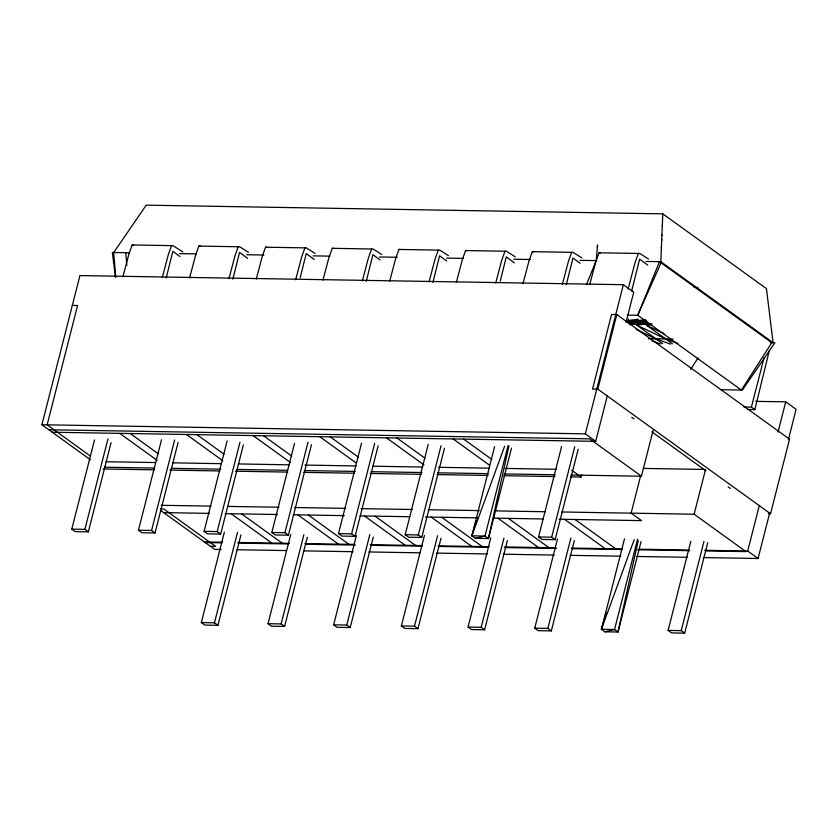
<?xml version="1.0" encoding="UTF-8"?>
<svg xmlns="http://www.w3.org/2000/svg" width="838" height="838" viewBox="0 0 838 838"><rect width="100%" height="100%" fill="white"/><g stroke="black" fill="none" stroke-linecap="round" stroke-linejoin="round"><path stroke-width="1.26" d="M661.381 248.258L661.433 246.76M661.685 240.778L661.748 239.28M661.905 235.541L661.936 234.797M662.303 225.82L662.334 225.076M662.806 213.858L660.815 261.718L773.097 342.721L766.445 288.639L662.806 213.858L146.221 205.163L113.706 252.51M596.206 260.628L597.557 244.937L597.358 247.179M769.326 350.483L754.839 409.614L747.465 409.489M508.949 445.91L488.449 538.541L475.324 538.321L471.867 535.828L494.598 446.654M638.221 540.657L618.004 632.02L604.879 631.8L601.422 629.307L624.478 538.865M300.193 277.734L306.237 253.537L314.302 259.508M500.255 281.097L506.288 256.889L514.354 262.87M90.546 459.853L41.9 424.751L79.924 275.587L623.357 284.7L633.727 292.179L625.986 322.515M111.087 442.653L88.346 531.837L75.221 531.617L71.775 529.124L94.505 439.94M88.346 531.837L84.9 529.344L107.945 438.913M166.186 278.017L172.858 251.295L179.95 256.554M178.085 442.516L155.03 532.958L141.905 532.738L138.448 530.245L161.504 439.803M155.03 532.958L151.584 530.464L174.629 440.023M232.87 279.138L239.542 252.416L247.608 258.387M243.397 444.873L220.666 534.057L207.541 533.837L204.084 531.344L227.14 440.903M220.666 534.057L217.21 531.564L239.94 442.38M240.956 534.874L217.911 625.305L204.786 625.085L201.329 622.592L224.375 532.161M217.911 625.305L214.455 622.812L237.5 532.381M311.453 444.758L288.398 535.189L275.273 534.969L271.816 532.476L294.547 443.302M288.398 535.189L284.941 532.696L307.996 442.265M307.326 537.242L284.595 626.426L271.46 626.206L268.013 623.713L290.744 534.529M366.237 281.379L372.92 254.658L380.012 259.906M284.595 626.426L281.139 623.933L303.869 534.759M378.137 445.868L355.082 536.31L341.956 536.09L338.5 533.596L361.555 443.155M355.082 536.31L351.625 533.816L374.68 443.375M373.277 537.095L350.221 627.526L337.096 627.306L333.639 624.813L356.37 535.639M432.921 282.5L439.604 255.768L446.696 261.027M350.221 627.526L346.764 625.033L369.82 534.602M444.496 448.246L421.765 537.43L408.64 537.21L405.183 534.717L428.239 444.276M421.765 537.43L418.309 534.937L441.039 445.753M441.008 538.226L417.953 628.668L404.827 628.448L401.371 625.955L424.426 535.513M417.953 628.668L414.506 626.175L437.551 535.733M508.048 445.617L484.993 536.048L475.324 538.321M511.505 448.11L488.449 538.541L484.993 536.048L471.867 535.828L476.235 520.754M507.367 540.604L484.636 629.778L471.511 629.558L468.054 627.065L490.785 537.891M566.299 284.742L572.972 258.01L580.064 263.268M484.636 629.778L481.18 627.285L503.921 538.111M578.178 449.22L555.133 539.662L542.008 539.442L538.551 536.949L561.596 446.518M555.133 539.662L551.676 537.168L574.732 446.738M574.376 540.458L551.32 630.899L538.195 630.679L534.738 628.186L557.469 539.002M607.299 395.829L595.703 441.333L585.343 433.854L623.357 284.7M597.798 389.125L616.799 314.554L611.551 314.459L592.539 389.041L597.798 389.125L770.541 513.757L789.543 439.175L616.799 314.554M570.552 476.822L581.027 477L581.666 474.486M631.695 290.901L639.656 259.131L647.722 265.101M551.32 630.899L547.863 628.406L570.919 537.965M672.505 343.842L646.643 325.312L647.407 322.337L627.714 322.002L628.479 319.016M640.724 475.46L631.129 513.139L641.489 520.618L559.019 519.235M570.898 475.031L641.437 476.214L653.158 430.229M637.603 539.085L614.547 629.527L604.879 631.8M641.06 541.578L618.004 632.02L614.547 629.527L601.422 629.307L606.157 612.976M705.449 550.943L745.946 551.614L694.126 514.228L705.533 469.479M707.743 542.699L684.688 633.13L671.563 632.91L668.106 630.417L690.837 541.243M684.688 633.13L681.231 630.637L703.962 541.463M769.682 512.982L758.076 558.485L747.716 551.006L759.312 505.503M777.999 432.188L785.74 401.852L755.687 401.35M788.369 439.667L796.1 409.332L785.74 401.852M122.903 276.875L128.895 254.113L132.184 244.958L173.026 245.649L182.789 251.913M162.289 277.535L168.281 254.773L171.56 245.618M189.587 277.996L195.579 255.234L198.868 246.079L239.71 246.77L248.425 252.311M228.973 278.656L234.965 255.894L238.254 246.739M256.281 279.106L262.263 256.344L265.552 247.2L306.394 247.891L315.109 253.422M295.657 279.777L301.649 257.015L304.938 247.859M322.965 280.227L328.946 257.465L332.236 248.32L373.088 249.012L381.793 254.543M362.341 280.898L368.332 258.135L371.622 248.98M389.649 281.348L395.641 258.586L398.919 249.441L439.772 250.133L448.487 255.663M429.025 282.008L435.016 259.246L438.305 250.101M456.333 282.469L462.325 259.707L465.614 250.552L506.456 251.253L515.171 256.784M495.719 283.129L501.7 260.367L504.989 251.222M523.017 283.59L529.008 260.828L532.298 251.672L573.14 252.364L581.855 257.905M562.403 284.25L568.384 261.487L571.673 252.332M589.701 284.711L595.692 261.948L598.981 252.793L639.823 253.485L648.539 259.026M628.133 289.058L635.068 262.608L638.357 253.453M764.141 357.501L751.393 407.121L754.839 409.614M471.867 535.828L504.633 446.193M601.422 629.307L634.188 539.662M586.432 284.731L596.206 260.608M659.485 261.666L637.749 315.277L741.389 390.058L771.767 342.679L660.48 262.388M690.701 369.38L698.054 357.899M627.714 322.002L645.606 319.676M628.615 323.332L646.507 321.006M629.506 324.652L647.407 322.337M649.576 323.489L636.796 325.154L638.315 319.184L628.091 320.514L646.548 320.818M651.755 324.652L646.643 325.312L663.958 333.608M129.199 252.772L112.365 252.5L115.445 277.284M179.521 253.621L196.563 253.914M246.613 254.742L263.918 255.035M313.14 255.862L329.983 256.145M379.52 256.983L397.338 257.276M446.56 258.104L463.393 258.397M513.715 259.235L530.496 259.518M579.98 260.335L596.813 260.618M646.035 261.446L661.58 261.707L637.645 315.277L627.274 315.098M694.126 287.424L698.002 287.486M72.319 305.42L77.567 305.514L47.148 424.835L90.514 456.123M628.563 323.51L651.943 323.908M648.413 338.678L673.029 339.097M770.52 342.679L774.909 342.732L742.363 390.068L720.345 389.701M744.008 406.996L751.382 407.121M41.9 424.751L585.343 433.854M48.803 429.768L589.617 438.829L641.437 476.214M52.26 432.23L595.703 441.333M643.28 468.411L703.962 469.427M105.955 461.738L155.69 462.566M172.712 462.848L221.148 463.665M238.16 463.948L289.215 464.807M304.927 465.069L355.982 465.928M372.994 466.211L422.74 467.038M438.452 467.311L489.507 468.159M505.209 468.421L556.264 469.28M104.541 467.216L154.182 468.054M171.162 468.337L220.803 469.165M236.484 469.427L287.424 470.286M304.414 470.568L355.354 471.417M371.035 471.689L421.975 472.538M437.656 472.8L488.596 473.659M504.277 473.92L555.217 474.769M103.221 468.987L154.276 469.846M169.988 470.108L219.734 470.946M235.436 471.207L287.801 472.087M303.513 472.349L354.558 473.208M370.27 473.47L421.325 474.318M437.038 474.591L488.083 475.439M503.795 475.701L554.85 476.56M768.436 513.725L770.541 513.757M161.147 505.293L210.914 506.1M227.768 506.414L278.991 507.241M294.389 507.524L345.748 508.362M361.01 508.645L412.516 509.483M428.218 509.745L479.273 510.593M494.263 510.876L545.203 511.735M561.743 511.976L694.126 514.228M160.603 508.907L163.756 508.959L215.576 546.345L210.328 546.261M163.682 512.615L209.5 513.38M225.213 513.642L277.567 514.522M293.279 514.783L344.334 515.642M360.047 515.904L409.782 516.732M425.495 517.004L477.859 517.874M493.561 518.146L543.307 518.973M71.775 529.124L84.9 529.344M138.448 530.245L151.584 530.464M204.084 531.344L217.21 531.564M271.816 532.476L284.941 532.696M338.5 533.596L351.625 533.816M405.183 534.717L418.309 534.937M538.551 536.949L551.676 537.168M204.273 541.903L222.562 542.207M238.243 542.469L289.194 543.328M304.864 543.59L354.505 544.417M370.187 544.679L422.436 545.559M438.117 545.821L489.057 546.669M504.738 546.931L555.688 547.79M571.359 548.052L622.309 548.911M639.289 549.194L688.93 550.021M704.611 550.283L747.716 551.006M205.132 542.553L222.112 542.835M237.793 543.097L288.733 543.956M305.723 544.239L355.364 545.067M371.035 545.329L421.985 546.187M438.965 546.47L488.606 547.308M504.277 547.57L556.526 548.44M572.207 548.701L621.848 549.539M637.519 549.801L689.779 550.671M221.169 549.487L214.643 549.372L160.571 510.373M236.85 549.749L286.491 550.576M303.471 550.87L353.112 551.697M368.793 551.959L419.733 552.818M436.724 553.101L487.664 553.949M503.345 554.211L554.295 555.07M569.966 555.332L620.916 556.191M636.587 556.453L687.537 557.301M703.218 557.563L758.076 558.485M201.329 622.592L214.455 622.812M268.013 623.713L281.139 623.933M333.639 624.813L346.764 625.033M401.371 625.955L414.506 626.175M468.054 627.065L481.18 627.285M534.738 628.186L547.863 628.406M668.106 630.417L681.231 630.637M598.981 252.793L600.437 252.825M532.298 251.672L533.754 251.704M465.614 250.552L467.07 250.583M398.919 249.441L400.386 249.462M332.236 248.32L333.702 248.352M265.552 247.2L267.018 247.231M198.868 246.079L200.334 246.11M132.184 244.958L133.64 244.989M677.932 343.423L665.644 338.971L636.796 325.154L662.669 343.674M670.536 344.146L655.798 338.803L636.189 329.407M652.1 340.867L660.69 343.978M631.758 417.334L633.874 418.864M651.891 431.853L705.942 470.851M728.191 486.909L730.317 488.439M571.705 470.275L581.027 477M463.655 439.122L491.749 459.402M575.067 519.508L615.658 548.796M453.149 438.944L489.581 465.226M564.571 519.33L605.162 548.618M396.971 438.002L425.076 458.281M508.383 518.387L548.984 547.675M386.465 437.824L423.934 464.86M497.887 518.209L538.478 547.497M330.287 436.891L358.392 457.16M441.699 517.276L482.3 546.565M319.781 436.713L356.213 462.995M431.203 517.098L471.794 546.386M263.603 435.77L291.708 456.04M375.015 516.156L415.617 545.444M253.097 435.592L290.577 462.628M364.52 515.978L405.11 545.266M196.92 434.65L223.987 454.175M308.342 515.035L348.933 544.323M186.413 434.472L222.845 460.764M297.836 514.857L338.426 544.145M130.236 433.529L158.34 453.808M241.658 513.914L282.249 543.202M119.74 433.361L157.209 460.387M231.152 513.746L271.753 543.034M125.752 252.72L126.81 265.395M113.675 252.521L115.749 277.294"/></g></svg>
